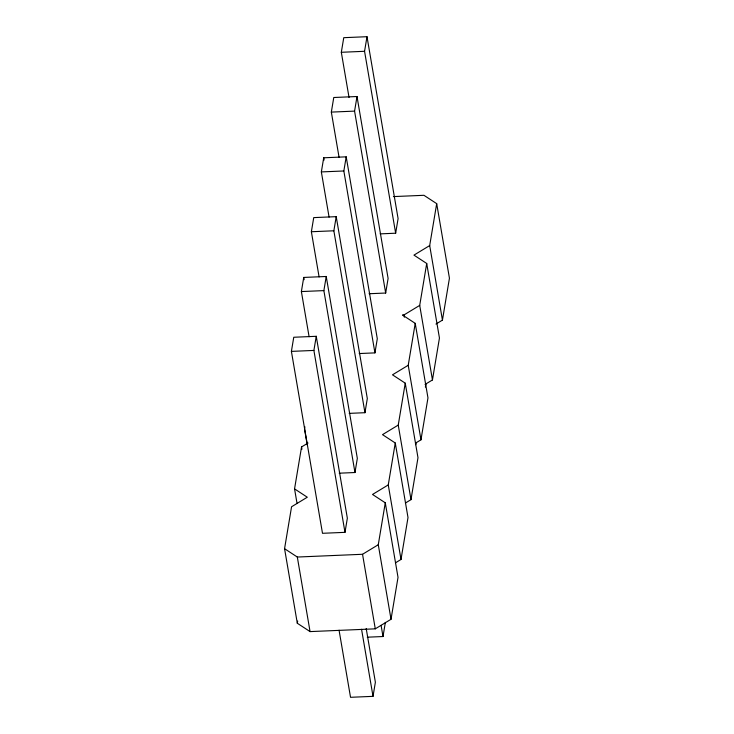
<?xml version="1.0" encoding="UTF-8"?>
<svg xmlns="http://www.w3.org/2000/svg" width="734" height="734" viewBox="0 0 734 734"><rect width="100%" height="100%" fill="white"/><g stroke="black" fill="none" stroke-linecap="round" stroke-linejoin="round"><path stroke-width="1.1" d="M291.398 351.384L293.756 337.255L316.253 336.3L347.347 518.213L344.989 532.343L322.492 533.297L291.398 351.384L313.895 350.43L316.253 336.3M309.106 336.759L301.38 291.563L303.738 277.434L326.235 276.479L357.33 458.392L354.972 472.522L339.227 473.191M319.097 276.938L311.372 231.742L313.73 217.613L336.218 216.658L367.312 398.571L364.954 412.701L349.21 413.37M329.08 217.117L321.354 171.921L323.712 157.792L346.2 156.837L377.294 338.75L374.936 352.88L359.192 353.549M339.062 157.296L331.337 112.1L333.768 97.503L357.008 96.521L388.103 278.434L385.671 293.031L369.074 293.738M349.045 97.484L341.319 52.288L343.76 37.682L367 36.7L398.094 218.613L395.654 233.21L380.157 233.871M354.972 472.522L323.877 290.609L326.235 276.479M364.954 412.701L333.86 230.788L336.218 216.658M374.936 352.88L343.842 170.976L346.2 156.837M385.671 293.031L354.577 111.118L357.008 96.521M395.654 233.21L364.559 51.297L367 36.7M393.406 196.593L423.94 195.299L436.693 203.648L429.693 245.569L413.958 255.12L426.711 263.469L419.71 305.39L403.975 314.941L402.471 315.005L415.224 323.355L408.223 365.275L392.488 374.826L405.241 383.166L398.241 425.087L382.506 434.647L395.259 442.987L388.258 484.908L372.523 494.459L385.277 502.808L398.021 577.364L391.02 619.285L375.285 628.836L310.06 631.598L297.307 623.249L284.563 548.693L291.563 506.772L307.298 497.221L294.554 488.872L301.546 446.951L308.023 443.024M304.904 426.849L304.537 429.06L307.234 444.868M297.307 623.249L297.674 621.047M391.02 619.285L378.276 544.729L385.277 502.808M339.062 630.212L350.531 697.3L373.019 696.346L375.377 682.216L366.202 628.543M367.257 637.195L383.001 636.525L385.359 622.395M415.765 444.685L416.141 442.437M425.371 387.112L425.94 383.744M395.452 562.84L401.003 559.464L408.003 517.543L395.259 442.987M405.434 503.019L410.985 499.643L417.985 457.722L405.241 383.166M415.416 443.198L420.967 439.822L427.968 397.901L415.224 323.355M425.05 384.442L432.454 379.946L439.446 338.025L426.711 263.469M435.959 324.052L442.437 320.125L449.437 278.204L436.693 203.648M284.563 548.693L297.316 557.042L362.541 554.28L378.276 544.729M341.319 52.288L364.559 51.297M331.337 112.1L354.577 111.118M321.354 171.921L343.842 170.976M311.372 231.742L333.86 230.788M301.38 291.563L323.877 290.609M429.693 245.569L442.437 320.125M419.71 305.39L432.454 379.946M403.975 314.941L404.361 317.198M408.223 365.275L420.967 439.822M398.241 425.087L410.985 499.643M388.258 484.908L401.003 559.464M323.712 157.792L324.098 160.049M381.093 625.35L383.001 636.525M362.541 554.28L375.285 628.836M303.738 277.434L304.133 279.691M313.895 350.43L344.989 532.343M361.55 629.258L373.019 696.346M301.546 446.951L301.931 449.217M294.554 488.872L297.059 503.561M297.316 557.042L310.06 631.598"/></g></svg>
